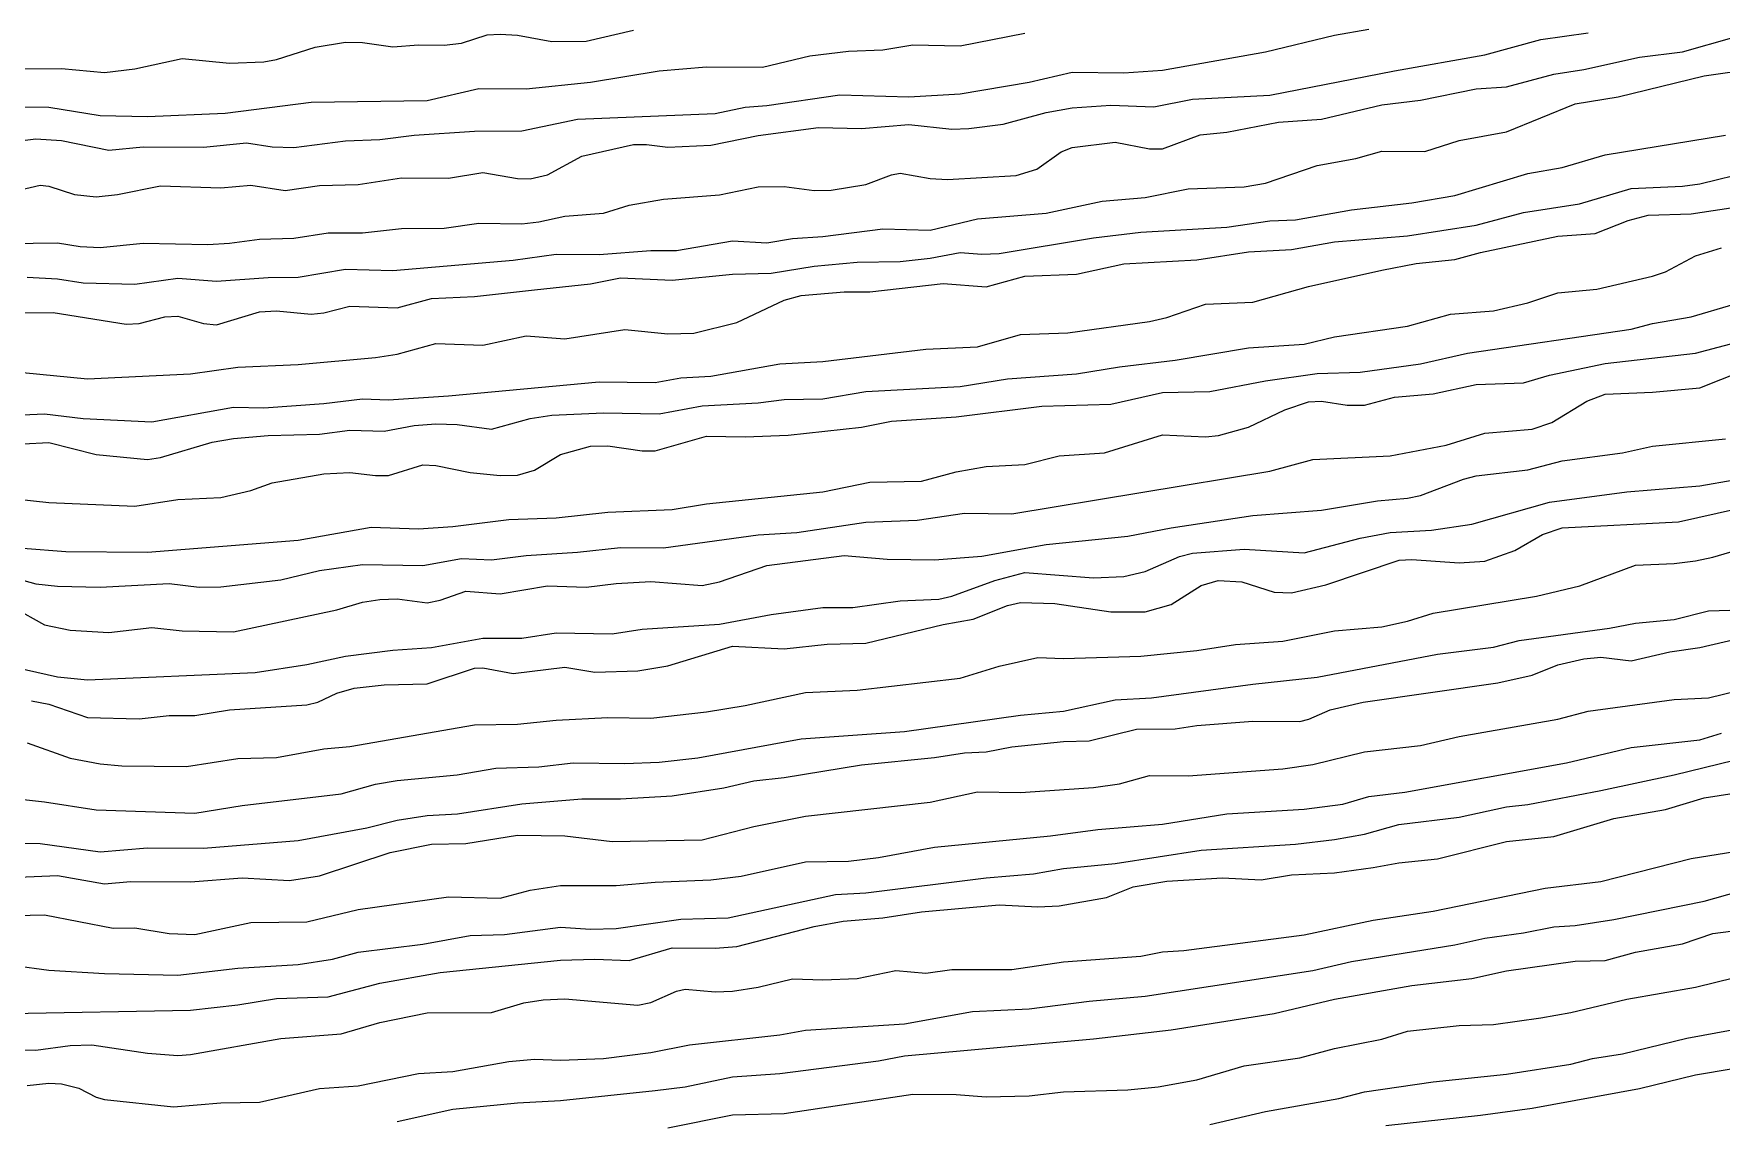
# Model space of a CAD drawing. Extents: x 474277 to 475042, y 254928 to 255625.
# Drawn here: x 474423.43 to 474453.52, y 255521.82 to 255541.2 of the extents above; entities that cross this region are included whole.
import ezdxf

# ---------------------------------------------------------------- set-up
doc = ezdxf.new("R2010")
doc.units = 0
doc.header["$MEASUREMENT"] = 0
doc.layers.add('BaseMapV2_DTM_export_MonNov09090547073261 — entities', color=1, linetype='CONTINUOUS')

msp = doc.modelspace()

# ---------------------------------------------------------------- linework, layer by layer
at = {"layer": 'BaseMapV2_DTM_export_MonNov09090547073261 — entities', "color": 15, "linetype": 'Continuous', "true_color": 0xb7484b}
for points in [[(474422.238, 255539.168, 92.75), (474423.465, 255539.325, 92.75), (474423.925, 255539.295, 92.75), (474424.769, 255539.121, 92.75), (474425.382, 255539.182, 92.75), (474426.456, 255539.178, 92.75), (474427.222, 255539.256, 92.75), (474427.682, 255539.182, 92.75), (474428.066, 255539.169, 92.75), (474428.986, 255539.289, 92.75), (474429.599, 255539.311, 92.75), (474430.213, 255539.39, 92.75), (474431.286, 255539.46, 92.75), (474432.13, 255539.468, 92.75), (474433.126, 255539.674, 92.75), (474435.58, 255539.779, 92.75), (474436.117, 255539.891, 92.75), (474436.5, 255539.919, 92.75), (474437.804, 255540.107, 92.75), (474439.03, 255540.075, 92.75), (474439.951, 255540.129, 92.75), (474441.177, 255540.336, 92.75), (474441.944, 255540.516, 92.75), (474442.864, 255540.502, 92.75), (474443.554, 255540.547, 92.75), (474445.395, 255540.876, 92.75), (474446.621, 255541.171, 92.75), (474447.235, 255541.282, 92.75)], [(474423.005, 255540.572, 92.25), (474423.925, 255540.577, 92.25), (474424.692, 255540.509, 92.25), (474425.229, 255540.575, 92.25), (474426.072, 255540.757, 92.25), (474426.916, 255540.673, 92.25), (474427.529, 255540.699, 92.25), (474427.759, 255540.741, 92.25), (474428.449, 255540.962, 92.25), (474428.986, 255541.05, 92.25), (474429.293, 255541.044, 92.25), (474429.829, 255540.968, 92.25), (474430.289, 255541.002, 92.25), (474430.749, 255540.994, 92.25), (474431.056, 255541.031, 92.25), (474431.516, 255541.177, 92.25), (474431.746, 255541.19, 92.25), (474432.053, 255541.175, 92.25), (474432.666, 255541.062, 92.25), (474433.28, 255541.066, 92.25), (474434.123, 255541.265, 92.25)], [(474422.085, 255539.905, 92.5), (474423.695, 255539.888, 92.5), (474424.615, 255539.738, 92.5), (474425.459, 255539.723, 92.5), (474426.839, 255539.781, 92.5), (474428.372, 255539.981, 92.5), (474430.443, 255540.007, 92.5), (474431.363, 255540.221, 92.5), (474432.206, 255540.215, 92.5), (474433.356, 255540.335, 92.5), (474434.583, 255540.54, 92.5), (474435.427, 255540.611, 92.5), (474436.423, 255540.601, 92.5), (474437.267, 255540.807, 92.5), (474437.957, 255540.888, 92.5), (474438.57, 255540.915, 92.5), (474439.107, 255541.001, 92.5), (474439.951, 255540.983, 92.5), (474441.101, 255541.209, 92.5)], [(474422.545, 255537.449, 93.25), (474423.849, 255537.472, 93.25), (474424.253, 255537.405, 93.25), (474424.615, 255537.388, 93.25), (474425.382, 255537.462, 93.25), (474426.532, 255537.441, 93.25), (474426.916, 255537.462, 93.25), (474427.452, 255537.532, 93.25), (474428.066, 255537.554, 93.25), (474428.679, 255537.65, 93.25), (474429.293, 255537.646, 93.25), (474429.983, 255537.726, 93.25), (474430.749, 255537.73, 93.25), (474431.363, 255537.822, 93.25), (474432.13, 255537.806, 93.25), (474432.436, 255537.842, 93.25), (474432.896, 255537.947, 93.25), (474433.586, 255537.999, 93.25), (474434.046, 255538.141, 93.25), (474434.66, 255538.25, 93.25), (474435.657, 255538.323, 93.25), (474436.347, 255538.467, 93.25), (474436.807, 255538.474, 93.25), (474437.344, 255538.404, 93.25), (474437.65, 255538.406, 93.25), (474438.264, 255538.51, 93.25), (474438.724, 255538.684, 93.25), (474438.877, 255538.709, 93.25), (474439.414, 255538.614, 93.25), (474439.721, 255538.599, 93.25), (474440.947, 255538.671, 93.25), (474441.317, 255538.785, 93.25), (474441.748, 255539.091, 93.25), (474441.944, 255539.172, 93.25), (474442.711, 255539.264, 93.25), (474443.324, 255539.146, 93.25), (474443.554, 255539.146, 93.25), (474444.23, 255539.398, 93.25), (474444.704, 255539.446, 93.25), (474445.625, 255539.62, 93.25), (474446.391, 255539.674, 93.25), (474447.465, 255539.931, 93.25), (474448.155, 255540.014, 93.25), (474449.152, 255540.217, 93.25), (474449.688, 255540.252, 93.25), (474450.532, 255540.478, 93.25), (474451.069, 255540.559, 93.25), (474452.065, 255540.78, 93.25), (474452.832, 255540.877, 93.25), (474453.752, 255541.139, 93.25)], [(474422.928, 255538.355, 93), (474423.542, 255538.499, 93), (474423.695, 255538.479, 93), (474424.155, 255538.331, 93), (474424.539, 255538.29, 93), (474424.922, 255538.332, 93), (474425.689, 255538.487, 93), (474426.762, 255538.448, 93), (474427.299, 255538.496, 93), (474427.912, 255538.402, 93), (474428.526, 255538.49, 93), (474429.216, 255538.507, 93), (474429.983, 255538.629, 93), (474430.826, 255538.62, 93), (474431.439, 255538.722, 93), (474432.053, 255538.618, 93), (474432.283, 255538.613, 93), (474432.59, 255538.685, 93), (474433.203, 255539.017, 93), (474434.123, 255539.223, 93), (474434.353, 255539.226, 93), (474434.737, 255539.174, 93), (474435.503, 255539.209, 93), (474436.347, 255539.383, 93), (474437.42, 255539.529, 93), (474438.187, 255539.51, 93), (474439.03, 255539.582, 93), (474439.797, 255539.498, 93), (474440.104, 255539.511, 93), (474440.717, 255539.588, 93), (474441.484, 255539.796, 93), (474441.944, 255539.877, 93), (474442.634, 255539.924, 93), (474443.401, 255539.896, 93), (474444.091, 255540.034, 93), (474445.471, 255540.105, 93), (474447.695, 255540.54, 93), (474449.305, 255540.821, 93), (474450.302, 255541.097, 93), (474451.145, 255541.217, 93)], [(474423.312, 255536.856, 93.5), (474423.849, 255536.828, 93.5), (474424.309, 255536.755, 93.5), (474425.229, 255536.733, 93.5), (474425.995, 255536.839, 93.5), (474426.686, 255536.787, 93.5), (474427.606, 255536.853, 93.5), (474428.142, 255536.859, 93.5), (474428.986, 255536.999, 93.5), (474429.829, 255536.976, 93.5), (474431.976, 255537.157, 93.5), (474432.743, 255537.267, 93.5), (474433.51, 255537.262, 93.5), (474434.43, 255537.33, 93.5), (474434.89, 255537.332, 93.5), (474435.887, 255537.504, 93.5), (474436.5, 255537.469, 93.5), (474436.96, 255537.545, 93.5), (474437.497, 255537.582, 93.5), (474438.57, 255537.72, 93.5), (474439.414, 255537.696, 93.5), (474440.257, 255537.898, 93.5), (474441.484, 255537.998, 93.5), (474442.481, 255538.212, 93.5), (474443.248, 255538.278, 93.5), (474444.014, 255538.433, 93.5), (474445.011, 255538.469, 93.5), (474445.395, 255538.531, 93.5), (474446.315, 255538.851, 93.5), (474447.005, 255538.971, 93.5), (474447.465, 255539.105, 93.5), (474448.232, 255539.1, 93.5), (474448.845, 255539.295, 93.5), (474449.688, 255539.452, 93.5), (474450.915, 255539.949, 93.5), (474451.682, 255540.076, 93.5), (474453.216, 255540.45, 93.5), (474454.136, 255540.581, 93.5)], [(474422.698, 255536.22, 93.75), (474423.772, 255536.228, 93.75), (474425.075, 255536.017, 93.75), (474425.305, 255536.028, 93.75), (474425.765, 255536.147, 93.75), (474425.995, 255536.161, 93.75), (474426.456, 255536.028, 93.75), (474426.686, 255536.007, 93.75), (474427.452, 255536.239, 93.75), (474427.759, 255536.254, 93.75), (474428.372, 255536.194, 93.75), (474428.602, 255536.22, 93.75), (474429.063, 255536.338, 93.75), (474429.906, 255536.311, 93.75), (474430.519, 255536.477, 93.75), (474431.286, 255536.512, 93.75), (474432.36, 255536.628, 93.75), (474433.356, 255536.737, 93.75), (474433.893, 255536.843, 93.75), (474434.813, 255536.802, 93.75), (474435.887, 255536.908, 93.75), (474436.577, 255536.925, 93.75), (474437.344, 255537.052, 93.75), (474438.11, 255537.123, 93.75), (474438.877, 255537.136, 93.75), (474439.414, 255537.195, 93.75), (474439.951, 255537.294, 93.75), (474440.334, 255537.265, 93.75), (474440.641, 255537.277, 93.75), (474442.328, 255537.558, 93.75), (474443.171, 255537.662, 93.75), (474444.704, 255537.75, 93.75), (474445.471, 255537.861, 93.75), (474445.931, 255537.881, 93.75), (474446.928, 255538.055, 93.75), (474448.002, 255538.185, 93.75), (474448.768, 255538.315, 93.75), (474450.072, 255538.705, 93.75), (474450.685, 255538.814, 93.75), (474451.452, 255539.038, 93.75), (474453.599, 255539.389, 93.75)], [(474423.235, 255535.157, 94), (474424.385, 255535.042, 94), (474426.226, 255535.131, 94), (474427.069, 255535.248, 94), (474428.142, 255535.297, 94), (474429.523, 255535.421, 94), (474429.906, 255535.48, 94), (474430.596, 255535.674, 94), (474431.439, 255535.645, 94), (474432.206, 255535.807, 94), (474432.896, 255535.758, 94), (474433.97, 255535.921, 94), (474434.737, 255535.847, 94), (474435.197, 255535.859, 94), (474435.963, 255536.05, 94), (474436.807, 255536.449, 94), (474437.114, 255536.53, 94), (474437.88, 255536.596, 94), (474438.34, 255536.592, 94), (474439.644, 255536.744, 94), (474440.411, 255536.685, 94), (474441.101, 255536.875, 94), (474442.021, 255536.91, 94), (474442.864, 255537.096, 94), (474444.168, 255537.167, 94), (474445.088, 255537.31, 94), (474445.855, 255537.353, 94), (474446.621, 255537.487, 94), (474447.925, 255537.594, 94), (474449.152, 255537.782, 94), (474449.995, 255538.009, 94), (474450.992, 255538.167, 94), (474451.912, 255538.438, 94), (474452.832, 255538.481, 94), (474453.139, 255538.524, 94), (474454.059, 255538.75, 94)], [(474422.698, 255534.375, 94.25), (474423.619, 255534.416, 94.25), (474424.309, 255534.336, 94.25), (474425.535, 255534.277, 94.25), (474426.992, 255534.537, 94.25), (474427.529, 255534.526, 94.25), (474428.602, 255534.605, 94.25), (474429.293, 255534.687, 94.25), (474429.753, 255534.671, 94.25), (474430.826, 255534.737, 94.25), (474433.51, 255534.991, 94.25), (474434.507, 255534.979, 94.25), (474434.967, 255535.059, 94.25), (474435.503, 255535.092, 94.25), (474436.73, 255535.313, 94.25), (474437.497, 255535.353, 94.25), (474439.337, 255535.575, 94.25), (474440.257, 255535.612, 94.25), (474441.024, 255535.834, 94.25), (474441.867, 255535.861, 94.25), (474443.324, 255536.068, 94.25), (474443.631, 255536.137, 94.25), (474444.321, 255536.376, 94.25), (474445.165, 255536.409, 94.25), (474446.161, 255536.689, 94.25), (474447.465, 255536.983, 94.25), (474448.078, 255537.1, 94.25), (474448.768, 255537.169, 94.25), (474449.228, 255537.295, 94.25), (474450.609, 255537.59, 94.25), (474451.272, 255537.635, 94.25), (474451.86, 255537.865, 94.25), (474452.219, 255537.962, 94.25), (474452.986, 255537.984, 94.25), (474454.596, 255538.229, 94.25)], [(474422.775, 255533.861, 94.5), (474423.695, 255533.906, 94.5), (474424.539, 255533.692, 94.5), (474425.459, 255533.601, 94.5), (474425.689, 255533.638, 94.5), (474426.609, 255533.914, 94.5), (474426.992, 255533.979, 94.5), (474427.606, 255534.029, 94.5), (474428.526, 255534.056, 94.5), (474429.063, 255534.128, 94.5), (474429.676, 255534.112, 94.5), (474430.213, 255534.209, 94.5), (474430.596, 255534.24, 94.5), (474430.979, 255534.229, 94.5), (474431.593, 255534.142, 94.5), (474432.283, 255534.338, 94.5), (474432.666, 255534.392, 94.5), (474433.586, 255534.436, 94.5), (474434.583, 255534.421, 94.5), (474435.35, 255534.559, 94.5), (474436.347, 255534.616, 94.5), (474436.807, 255534.677, 94.5), (474437.497, 255534.687, 94.5), (474438.264, 255534.814, 94.5), (474439.951, 255534.907, 94.5), (474440.794, 255535.04, 94.5), (474442.021, 255535.131, 94.5), (474442.788, 255535.257, 94.5), (474443.784, 255535.374, 94.5), (474445.088, 255535.598, 94.5), (474446.085, 255535.66, 94.5), (474446.621, 255535.79, 94.5), (474447.925, 255535.984, 94.5), (474448.692, 255536.194, 94.5), (474449.458, 255536.254, 94.5), (474450.072, 255536.396, 94.5), (474450.609, 255536.575, 94.5), (474451.299, 255536.644, 94.5), (474452.295, 255536.873, 94.5), (474452.525, 255536.951, 94.5), (474453.062, 255537.235, 94.5), (474453.522, 255537.378, 94.5)], [(474422.545, 255532.963, 94.75), (474423.695, 255532.836, 94.75), (474425.229, 255532.774, 94.75), (474425.995, 255532.891, 94.75), (474426.762, 255532.927, 94.75), (474427.299, 255533.053, 94.75), (474427.682, 255533.185, 94.75), (474428.602, 255533.346, 94.75), (474429.063, 255533.369, 94.75), (474429.523, 255533.318, 94.75), (474429.753, 255533.321, 94.75), (474430.366, 255533.506, 94.75), (474430.596, 255533.495, 94.75), (474431.209, 255533.37, 94.75), (474431.746, 255533.316, 94.75), (474432.053, 255533.324, 94.75), (474432.36, 255533.414, 94.75), (474432.82, 255533.692, 94.75), (474433.356, 255533.84, 94.75), (474433.663, 255533.849, 94.75), (474434.277, 255533.759, 94.75), (474434.507, 255533.758, 94.75), (474435.427, 255534.022, 94.75), (474436.117, 255534.006, 94.75), (474436.884, 255534.035, 94.75), (474438.187, 255534.179, 94.75), (474438.724, 255534.286, 94.75), (474439.874, 255534.365, 94.75), (474441.407, 255534.553, 94.75), (474442.634, 255534.588, 94.75), (474443.554, 255534.797, 94.75), (474444.398, 255534.818, 94.75), (474445.395, 255535.007, 94.75), (474446.315, 255535.137, 94.75), (474447.081, 255535.164, 94.75), (474448.155, 255535.308, 94.75), (474448.998, 255535.498, 94.75), (474451.912, 255535.93, 94.75), (474452.295, 255536.029, 94.75), (474452.986, 255536.147, 94.75), (474453.752, 255536.375, 94.75)], [(474423.235, 255532.02, 95), (474424.002, 255531.962, 95), (474425.459, 255531.953, 95), (474428.142, 255532.163, 95), (474429.446, 255532.397, 95), (474430.289, 255532.369, 95), (474430.903, 255532.409, 95), (474431.9, 255532.533, 95), (474432.743, 255532.563, 95), (474433.663, 255532.662, 95), (474434.813, 255532.712, 95), (474435.427, 255532.81, 95), (474437.497, 255533.027, 95), (474438.34, 255533.198, 95), (474439.26, 255533.215, 95), (474439.874, 255533.382, 95), (474440.411, 255533.48, 95), (474441.101, 255533.514, 95), (474441.714, 255533.669, 95), (474442.521, 255533.724, 95), (474443.554, 255534.043, 95), (474444.321, 255534.011, 95), (474444.553, 255534.031, 95), (474445.088, 255534.179, 95), (474445.74, 255534.491, 95), (474446.161, 255534.634, 95), (474446.391, 255534.647, 95), (474446.851, 255534.573, 95), (474447.158, 255534.574, 95), (474447.695, 255534.718, 95), (474448.385, 255534.774, 95), (474449.152, 255534.941, 95), (474449.995, 255534.974, 95), (474450.455, 255535.108, 95), (474451.452, 255535.318, 95), (474453.062, 255535.5, 95), (474453.982, 255535.743, 95)], [(474422.928, 255531.532, 95.25), (474423.465, 255531.383, 95.25), (474423.849, 255531.346, 95.25), (474424.615, 255531.328, 95.25), (474425.842, 255531.389, 95.25), (474426.379, 255531.324, 95.25), (474426.762, 255531.331, 95.25), (474427.836, 255531.459, 95.25), (474428.526, 255531.625, 95.25), (474429.293, 255531.732, 95.25), (474430.366, 255531.713, 95.25), (474431.056, 255531.84, 95.25), (474431.593, 255531.814, 95.25), (474432.206, 255531.892, 95.25), (474433.126, 255531.948, 95.25), (474433.893, 255532.033, 95.25), (474434.66, 255532.027, 95.25), (474436.347, 255532.26, 95.25), (474437.037, 255532.299, 95.25), (474438.264, 255532.483, 95.25), (474439.184, 255532.522, 95.25), (474440.027, 255532.647, 95.25), (474440.871, 255532.636, 95.25), (474445.471, 255533.397, 95.25), (474446.238, 255533.604, 95.25), (474447.618, 255533.669, 95.25), (474448.615, 255533.858, 95.25), (474449.305, 255534.075, 95.25), (474450.148, 255534.146, 95.25), (474450.497, 255534.261, 95.25), (474451.123, 255534.644, 95.25), (474451.452, 255534.77, 95.25), (474452.295, 255534.802, 95.25), (474453.139, 255534.88, 95.25), (474453.889, 255535.181, 95.25)], [(474423.068, 255530.964, 95.5), (474423.619, 255530.655, 95.5), (474424.079, 255530.558, 95.5), (474424.769, 255530.516, 95.5), (474425.535, 255530.609, 95.5), (474426.072, 255530.545, 95.5), (474426.992, 255530.529, 95.5), (474428.833, 255530.923, 95.5), (474429.293, 255531.059, 95.5), (474429.599, 255531.107, 95.5), (474429.906, 255531.116, 95.5), (474430.443, 255531.048, 95.5), (474430.673, 255531.095, 95.5), (474431.133, 255531.256, 95.5), (474431.746, 255531.205, 95.5), (474432.59, 255531.352, 95.5), (474433.28, 255531.324, 95.5), (474433.816, 255531.394, 95.5), (474434.43, 255531.427, 95.5), (474435.35, 255531.356, 95.5), (474435.657, 255531.422, 95.5), (474436.5, 255531.714, 95.5), (474437.88, 255531.893, 95.5), (474438.647, 255531.826, 95.5), (474439.49, 255531.815, 95.5), (474440.334, 255531.88, 95.5), (474441.484, 255532.087, 95.5), (474442.941, 255532.233, 95.5), (474443.708, 255532.383, 95.5), (474445.165, 255532.603, 95.5), (474446.391, 255532.697, 95.5), (474447.388, 255532.867, 95.5), (474447.925, 255532.912, 95.5), (474448.155, 255532.962, 95.5), (474448.922, 255533.25, 95.5), (474449.152, 255533.31, 95.5), (474450.072, 255533.417, 95.5), (474450.685, 255533.577, 95.5), (474451.759, 255533.721, 95.5), (474452.295, 255533.844, 95.5), (474453.599, 255533.972, 95.5)], [(474422.928, 255529.936, 95.75), (474423.849, 255529.729, 95.75), (474424.385, 255529.675, 95.75), (474427.376, 255529.806, 95.75), (474428.296, 255529.947, 95.75), (474428.986, 255530.093, 95.75), (474429.829, 255530.205, 95.75), (474430.519, 255530.25, 95.75), (474431.439, 255530.418, 95.75), (474432.13, 255530.419, 95.75), (474432.743, 255530.514, 95.75), (474433.74, 255530.496, 95.75), (474434.277, 255530.574, 95.75), (474435.657, 255530.668, 95.75), (474436.577, 255530.839, 95.75), (474437.497, 255530.963, 95.75), (474438.034, 255530.966, 95.75), (474438.877, 255531.081, 95.75), (474439.567, 255531.112, 95.75), (474439.797, 255531.166, 95.75), (474440.564, 255531.444, 95.75), (474441.101, 255531.587, 95.75), (474442.328, 255531.493, 95.75), (474442.864, 255531.515, 95.75), (474443.248, 255531.606, 95.75), (474443.861, 255531.872, 95.75), (474444.091, 255531.93, 95.75), (474445.011, 255532.007, 95.75), (474446.085, 255531.936, 95.75), (474447.081, 255532.2, 95.75), (474447.618, 255532.304, 95.75), (474448.351, 255532.344, 95.75), (474449.075, 255532.448, 95.75), (474450.455, 255532.843, 95.75), (474451.835, 255533.024, 95.75), (474453.139, 255533.131, 95.75), (474453.752, 255533.24, 95.75)], [(474423.388, 255529.297, 96), (474423.695, 255529.237, 96), (474424.385, 255529, 96), (474425.305, 255528.976, 96), (474425.842, 255529.035, 96), (474426.302, 255529.036, 96), (474426.916, 255529.136, 96), (474428.296, 255529.224, 96), (474428.496, 255529.277, 96), (474428.833, 255529.437, 96), (474429.139, 255529.524, 96), (474429.676, 255529.582, 96), (474430.443, 255529.604, 96), (474431.286, 255529.882, 96), (474431.439, 255529.886, 96), (474431.976, 255529.786, 96), (474432.896, 255529.896, 96), (474433.433, 255529.807, 96), (474434.2, 255529.832, 96), (474434.737, 255529.92, 96), (474435.887, 255530.271, 96), (474436.807, 255530.226, 96), (474437.574, 255530.309, 96), (474438.264, 255530.329, 96), (474439.644, 255530.659, 96), (474440.181, 255530.753, 96), (474440.794, 255531.001, 96), (474441.024, 255531.05, 96), (474441.637, 255531.035, 96), (474442.634, 255530.885, 96), (474443.248, 255530.886, 96), (474443.708, 255531.016, 96), (474444.244, 255531.354, 96), (474444.551, 255531.444, 96), (474444.972, 255531.424, 96), (474445.548, 255531.235, 96), (474445.855, 255531.226, 96), (474446.468, 255531.366, 96), (474447.779, 255531.807, 96), (474448.002, 255531.822, 96), (474448.845, 255531.761, 96), (474449.305, 255531.789, 96), (474449.842, 255531.978, 96), (474450.333, 255532.267, 96), (474450.685, 255532.387, 96), (474452.755, 255532.492, 96), (474454.826, 255532.954, 96)], [(474423.312, 255528.549, 96.25), (474424.079, 255528.275, 96.25), (474424.615, 255528.172, 96.25), (474424.999, 255528.139, 96.25), (474426.149, 255528.129, 96.25), (474427.069, 255528.269, 96.25), (474427.759, 255528.289, 96.25), (474428.602, 255528.441, 96.25), (474429.063, 255528.483, 96.25), (474431.286, 255528.869, 96.25), (474432.053, 255528.88, 96.25), (474432.743, 255528.953, 96.25), (474433.663, 255529.003, 96.25), (474434.43, 255528.992, 96.25), (474435.427, 255529.104, 96.25), (474436.117, 255529.218, 96.25), (474437.19, 255529.447, 96.25), (474438.11, 255529.491, 96.25), (474439.951, 255529.703, 96.25), (474440.641, 255529.915, 96.25), (474441.331, 255530.072, 96.25), (474441.791, 255530.055, 96.25), (474443.171, 255530.095, 96.25), (474444.168, 255530.196, 96.25), (474444.858, 255530.304, 96.25), (474445.701, 255530.363, 96.25), (474446.621, 255530.55, 96.25), (474447.465, 255530.62, 96.25), (474447.925, 255530.72, 96.25), (474448.385, 255530.862, 96.25), (474450.225, 255531.165, 96.25), (474451, 255531.347, 96.25), (474451.989, 255531.721, 96.25), (474452.679, 255531.748, 96.25), (474453.062, 255531.793, 96.25), (474453.369, 255531.859, 96.25), (474454.442, 255532.179, 96.25)], [(474422.928, 255527.572, 96.5), (474423.619, 255527.498, 96.5), (474424.539, 255527.353, 96.5), (474426.302, 255527.297, 96.5), (474427.146, 255527.429, 96.5), (474428.909, 255527.642, 96.5), (474429.523, 255527.811, 96.5), (474429.906, 255527.878, 96.5), (474430.979, 255527.976, 96.5), (474431.67, 255528.097, 96.5), (474432.436, 255528.118, 96.5), (474433.05, 255528.191, 96.5), (474433.97, 255528.18, 96.5), (474434.583, 255528.207, 96.5), (474435.273, 255528.283, 96.5), (474437.114, 255528.623, 96.5), (474438.954, 255528.749, 96.5), (474441.024, 255529.041, 96.5), (474441.791, 255529.113, 96.5), (474442.711, 255529.317, 96.5), (474443.362, 255529.354, 96.5), (474445.165, 255529.595, 96.5), (474446.315, 255529.718, 96.5), (474448.462, 255530.128, 96.5), (474449.458, 255530.257, 96.5), (474449.918, 255530.372, 96.5), (474451.529, 255530.594, 96.5), (474451.989, 255530.685, 96.5), (474452.679, 255530.749, 96.5), (474453.292, 255530.904, 96.5), (474453.676, 255530.917, 96.5)], [(474423.005, 255526.761, 96.75), (474423.542, 255526.752, 96.75), (474424.615, 255526.605, 96.75), (474425.459, 255526.675, 96.75), (474426.456, 255526.668, 96.75), (474428.142, 255526.809, 96.75), (474429.369, 255527.031, 96.75), (474429.906, 255527.171, 96.75), (474430.443, 255527.25, 96.75), (474430.987, 255527.283, 96.75), (474432.13, 255527.461, 96.75), (474433.203, 255527.549, 96.75), (474433.893, 255527.549, 96.75), (474434.813, 255527.604, 96.75), (474435.733, 255527.747, 96.75), (474436.27, 255527.872, 96.75), (474436.807, 255527.928, 96.75), (474438.187, 255528.156, 96.75), (474439.49, 255528.287, 96.75), (474440.027, 255528.373, 96.75), (474440.411, 255528.391, 96.75), (474440.871, 255528.48, 96.75), (474441.791, 255528.571, 96.75), (474442.251, 255528.586, 96.75), (474443.094, 255528.792, 96.75), (474443.784, 255528.796, 96.75), (474444.168, 255528.857, 96.75), (474445.165, 255528.938, 96.75), (474446.008, 255528.931, 96.75), (474446.167, 255528.97, 96.75), (474446.545, 255529.139, 96.75), (474447.135, 255529.277, 96.75), (474449.535, 255529.617, 96.75), (474450.148, 255529.758, 96.75), (474450.609, 255529.943, 96.75), (474451.069, 255530.045, 96.75), (474451.375, 255530.075, 96.75), (474451.912, 255530.013, 96.75), (474452.602, 255530.175, 96.75), (474453.139, 255530.252, 96.75), (474453.829, 255530.413, 96.75)], [(474423.158, 255526.153, 97), (474423.849, 255526.185, 97), (474424.692, 255526.034, 97), (474425.152, 255526.078, 97), (474426.226, 255526.07, 97), (474427.146, 255526.138, 97), (474427.989, 255526.095, 97), (474428.526, 255526.177, 97), (474429.784, 255526.593, 97), (474430.519, 255526.742, 97), (474431.133, 255526.755, 97), (474432.053, 255526.901, 97), (474432.896, 255526.887, 97), (474433.74, 255526.791, 97), (474435.35, 255526.821, 97), (474436.27, 255527.056, 97), (474437.19, 255527.241, 97), (474439.414, 255527.492, 97), (474440.257, 255527.672, 97), (474441.024, 255527.661, 97), (474442.328, 255527.754, 97), (474442.788, 255527.818, 97), (474443.324, 255527.964, 97), (474444.014, 255527.963, 97), (474445.701, 255528.085, 97), (474446.238, 255528.163, 97), (474447.158, 255528.388, 97), (474448.155, 255528.499, 97), (474448.845, 255528.663, 97), (474450.609, 255528.971, 97), (474451.145, 255529.113, 97), (474452.679, 255529.324, 97), (474453.292, 255529.353, 97), (474453.829, 255529.48, 97)], [(474422.852, 255525.461, 97.25), (474423.619, 255525.483, 97.25), (474424.845, 255525.242, 97.25), (474425.229, 255525.247, 97.25), (474425.842, 255525.145, 97.25), (474426.302, 255525.129, 97.25), (474427.299, 255525.344, 97.25), (474428.296, 255525.353, 97.25), (474429.216, 255525.575, 97.25), (474430.826, 255525.801, 97.25), (474431.746, 255525.777, 97.25), (474432.283, 255525.922, 97.25), (474432.82, 255526.005, 97.25), (474433.816, 255526.006, 97.25), (474434.507, 255526.065, 97.25), (474435.503, 255526.103, 97.25), (474436.04, 255526.172, 97.25), (474437.19, 255526.424, 97.25), (474437.957, 255526.438, 97.25), (474438.494, 255526.504, 97.25), (474439.49, 255526.687, 97.25), (474441.561, 255526.889, 97.25), (474442.404, 255527.001, 97.25), (474443.554, 255527.098, 97.25), (474444.704, 255527.283, 97.25), (474446.085, 255527.367, 97.25), (474446.775, 255527.457, 97.25), (474447.235, 255527.589, 97.25), (474447.879, 255527.667, 97.25), (474450.762, 255528.193, 97.25), (474451.912, 255528.463, 97.25), (474453.139, 255528.6, 97.25), (474453.522, 255528.719, 97.25)], [(474423.082, 255524.578, 97.5), (474423.695, 255524.496, 97.5), (474424.692, 255524.433, 97.5), (474425.995, 255524.407, 97.5), (474427.069, 255524.53, 97.5), (474428.142, 255524.596, 97.5), (474428.756, 255524.689, 97.5), (474429.216, 255524.814, 97.5), (474430.366, 255524.956, 97.5), (474431.209, 255525.11, 97.5), (474431.823, 255525.127, 97.5), (474432.82, 255525.261, 97.5), (474433.356, 255525.227, 97.5), (474433.816, 255525.237, 97.5), (474434.967, 255525.404, 97.5), (474435.81, 255525.425, 97.5), (474437.727, 255525.843, 97.5), (474438.264, 255525.875, 97.5), (474440.411, 255526.141, 97.5), (474441.254, 255526.213, 97.5), (474441.791, 255526.309, 97.5), (474442.711, 255526.398, 97.5), (474444.244, 255526.634, 97.5), (474445.931, 255526.744, 97.5), (474446.621, 255526.823, 97.5), (474447.158, 255526.921, 97.5), (474447.772, 255527.091, 97.5), (474448.845, 255527.222, 97.5), (474449.688, 255527.405, 97.5), (474450.072, 255527.446, 97.5), (474451.375, 255527.7, 97.5), (474452.679, 255527.976, 97.5), (474453.752, 255528.241, 97.5)], [(474423.005, 255523.72, 97.75), (474426.226, 255523.778, 97.75), (474427.069, 255523.872, 97.75), (474427.759, 255523.988, 97.75), (474428.679, 255524.018, 97.75), (474429.599, 255524.261, 97.75), (474430.673, 255524.451, 97.75), (474432.82, 255524.67, 97.75), (474433.433, 255524.688, 97.75), (474434.046, 255524.664, 97.75), (474434.813, 255524.89, 97.75), (474435.58, 255524.888, 97.75), (474435.963, 255524.918, 97.75), (474437.344, 255525.275, 97.75), (474437.859, 255525.366, 97.75), (474438.57, 255525.427, 97.75), (474439.26, 255525.537, 97.75), (474440.641, 255525.657, 97.75), (474441.331, 255525.625, 97.75), (474441.714, 255525.641, 97.75), (474442.558, 255525.791, 97.75), (474443.036, 255525.98, 97.75), (474443.631, 255526.081, 97.75), (474444.628, 255526.14, 97.75), (474445.318, 255526.107, 97.75), (474445.855, 255526.196, 97.75), (474446.621, 255526.23, 97.75), (474447.311, 255526.322, 97.75), (474447.772, 255526.408, 97.75), (474448.462, 255526.482, 97.75), (474449.688, 255526.79, 97.75), (474450.532, 255526.877, 97.75), (474451.605, 255527.197, 97.75), (474452.525, 255527.361, 97.75), (474453.216, 255527.566, 97.75), (474453.752, 255527.649, 97.75)], [(474423.082, 255523.07, 98), (474423.465, 255523.067, 98), (474424.079, 255523.148, 98), (474424.462, 255523.16, 98), (474425.459, 255523.01, 98), (474425.995, 255522.97, 98), (474426.226, 255522.987, 98), (474427.836, 255523.273, 98), (474428.909, 255523.359, 98), (474429.599, 255523.56, 98), (474430.443, 255523.73, 98), (474431.593, 255523.738, 98), (474432.166, 255523.91, 98), (474432.513, 255523.965, 98), (474432.896, 255523.984, 98), (474434.2, 255523.869, 98), (474434.43, 255523.915, 98), (474434.89, 255524.118, 98), (474435.043, 255524.153, 98), (474435.58, 255524.109, 98), (474435.887, 255524.116, 98), (474436.347, 255524.19, 98), (474436.96, 255524.338, 98), (474437.497, 255524.32, 98), (474438.11, 255524.343, 98), (474438.8, 255524.486, 98), (474439.337, 255524.437, 98), (474439.797, 255524.504, 98), (474440.871, 255524.506, 98), (474441.791, 255524.642, 98), (474443.171, 255524.745, 98), (474443.554, 255524.821, 98), (474443.938, 255524.847, 98), (474446.085, 255525.125, 98), (474447.311, 255525.387, 98), (474448.385, 255525.543, 98), (474450.379, 255525.955, 98), (474451.375, 255526.078, 98), (474452.986, 255526.488, 98), (474456.509, 255527.053, 98)], [(474423.312, 255522.435, 98.25), (474423.695, 255522.478, 98.25), (474423.925, 255522.468, 98.25), (474424.232, 255522.386, 98.25), (474424.539, 255522.228, 98.25), (474424.692, 255522.185, 98.25), (474425.919, 255522.053, 98.25), (474426.762, 255522.128, 98.25), (474427.452, 255522.14, 98.25), (474428.526, 255522.384, 98.25), (474429.216, 255522.432, 98.25), (474430.289, 255522.651, 98.25), (474430.903, 255522.685, 98.25), (474431.9, 255522.865, 98.25), (474432.36, 255522.904, 98.25), (474432.82, 255522.888, 98.25), (474433.586, 255522.916, 98.25), (474434.43, 255523.026, 98.25), (474435.12, 255523.164, 98.25), (474436.73, 255523.338, 98.25), (474437.19, 255523.421, 98.25), (474438.954, 255523.537, 98.25), (474440.171, 255523.756, 98.25), (474441.177, 255523.801, 98.25), (474442.251, 255523.942, 98.25), (474443.248, 255524.03, 98.25), (474446.238, 255524.49, 98.25), (474446.928, 255524.649, 98.25), (474448.768, 255524.945, 98.25), (474449.305, 255525.064, 98.25), (474449.995, 255525.159, 98.25), (474450.532, 255525.268, 98.25), (474450.915, 255525.293, 98.25), (474451.605, 255525.395, 98.25), (474453.216, 255525.726, 98.25), (474453.829, 255525.896, 98.25)], [(474429.906, 255521.791, 98.5), (474430.903, 255522.013, 98.5), (474432.053, 255522.129, 98.5), (474432.82, 255522.171, 98.5), (474434.507, 255522.347, 98.5), (474435.043, 255522.412, 98.5), (474435.887, 255522.59, 98.5), (474436.73, 255522.652, 98.5), (474438.494, 255522.876, 98.5), (474438.954, 255522.964, 98.5), (474442.328, 255523.267, 98.5), (474443.708, 255523.429, 98.5), (474445.548, 255523.722, 98.5), (474446.621, 255523.975, 98.5), (474448.002, 255524.222, 98.5), (474449.075, 255524.345, 98.5), (474449.688, 255524.481, 98.5), (474450.915, 255524.652, 98.5), (474451.452, 255524.666, 98.5), (474451.989, 255524.817, 98.5), (474452.832, 255524.963, 98.5), (474453.369, 255525.148, 98.5), (474454.059, 255525.236, 98.5)], [(474434.737, 255521.678, 98.75), (474435.887, 255521.913, 98.75), (474436.807, 255521.939, 98.75), (474439.107, 255522.28, 98.75), (474439.874, 255522.273, 98.75), (474440.411, 255522.234, 98.75), (474441.177, 255522.252, 98.75), (474441.791, 255522.325, 98.75), (474442.941, 255522.361, 98.75), (474443.478, 255522.415, 98.75), (474444.168, 255522.538, 98.75), (474445.011, 255522.788, 98.75), (474446.008, 255522.927, 98.75), (474446.621, 255523.097, 98.75), (474447.465, 255523.263, 98.75), (474447.925, 255523.403, 98.75), (474448.845, 255523.504, 98.75), (474449.458, 255523.522, 98.75), (474450.302, 255523.641, 98.75), (474450.839, 255523.737, 98.75), (474451.835, 255523.975, 98.75), (474453.062, 255524.188, 98.75), (474454.442, 255524.532, 98.75)], [(474444.398, 255521.741, 99), (474445.395, 255521.971, 99), (474446.698, 255522.206, 99), (474447.158, 255522.32, 99), (474448.385, 255522.501, 99), (474449.688, 255522.637, 99), (474450.839, 255522.818, 99), (474451.222, 255522.918, 99), (474451.759, 255523.003, 99), (474452.909, 255523.282, 99), (474454.234, 255523.526, 99)], [(474447.541, 255521.723, 99.25), (474449.228, 255521.904, 99.25), (474450.148, 255522.034, 99.25), (474452.065, 255522.38, 99.25), (474453.062, 255522.626, 99.25), (474454.366, 255522.845, 99.25)]]:
    msp.add_polyline3d(points, dxfattribs=at)

doc.saveas('drawing.dxf')
